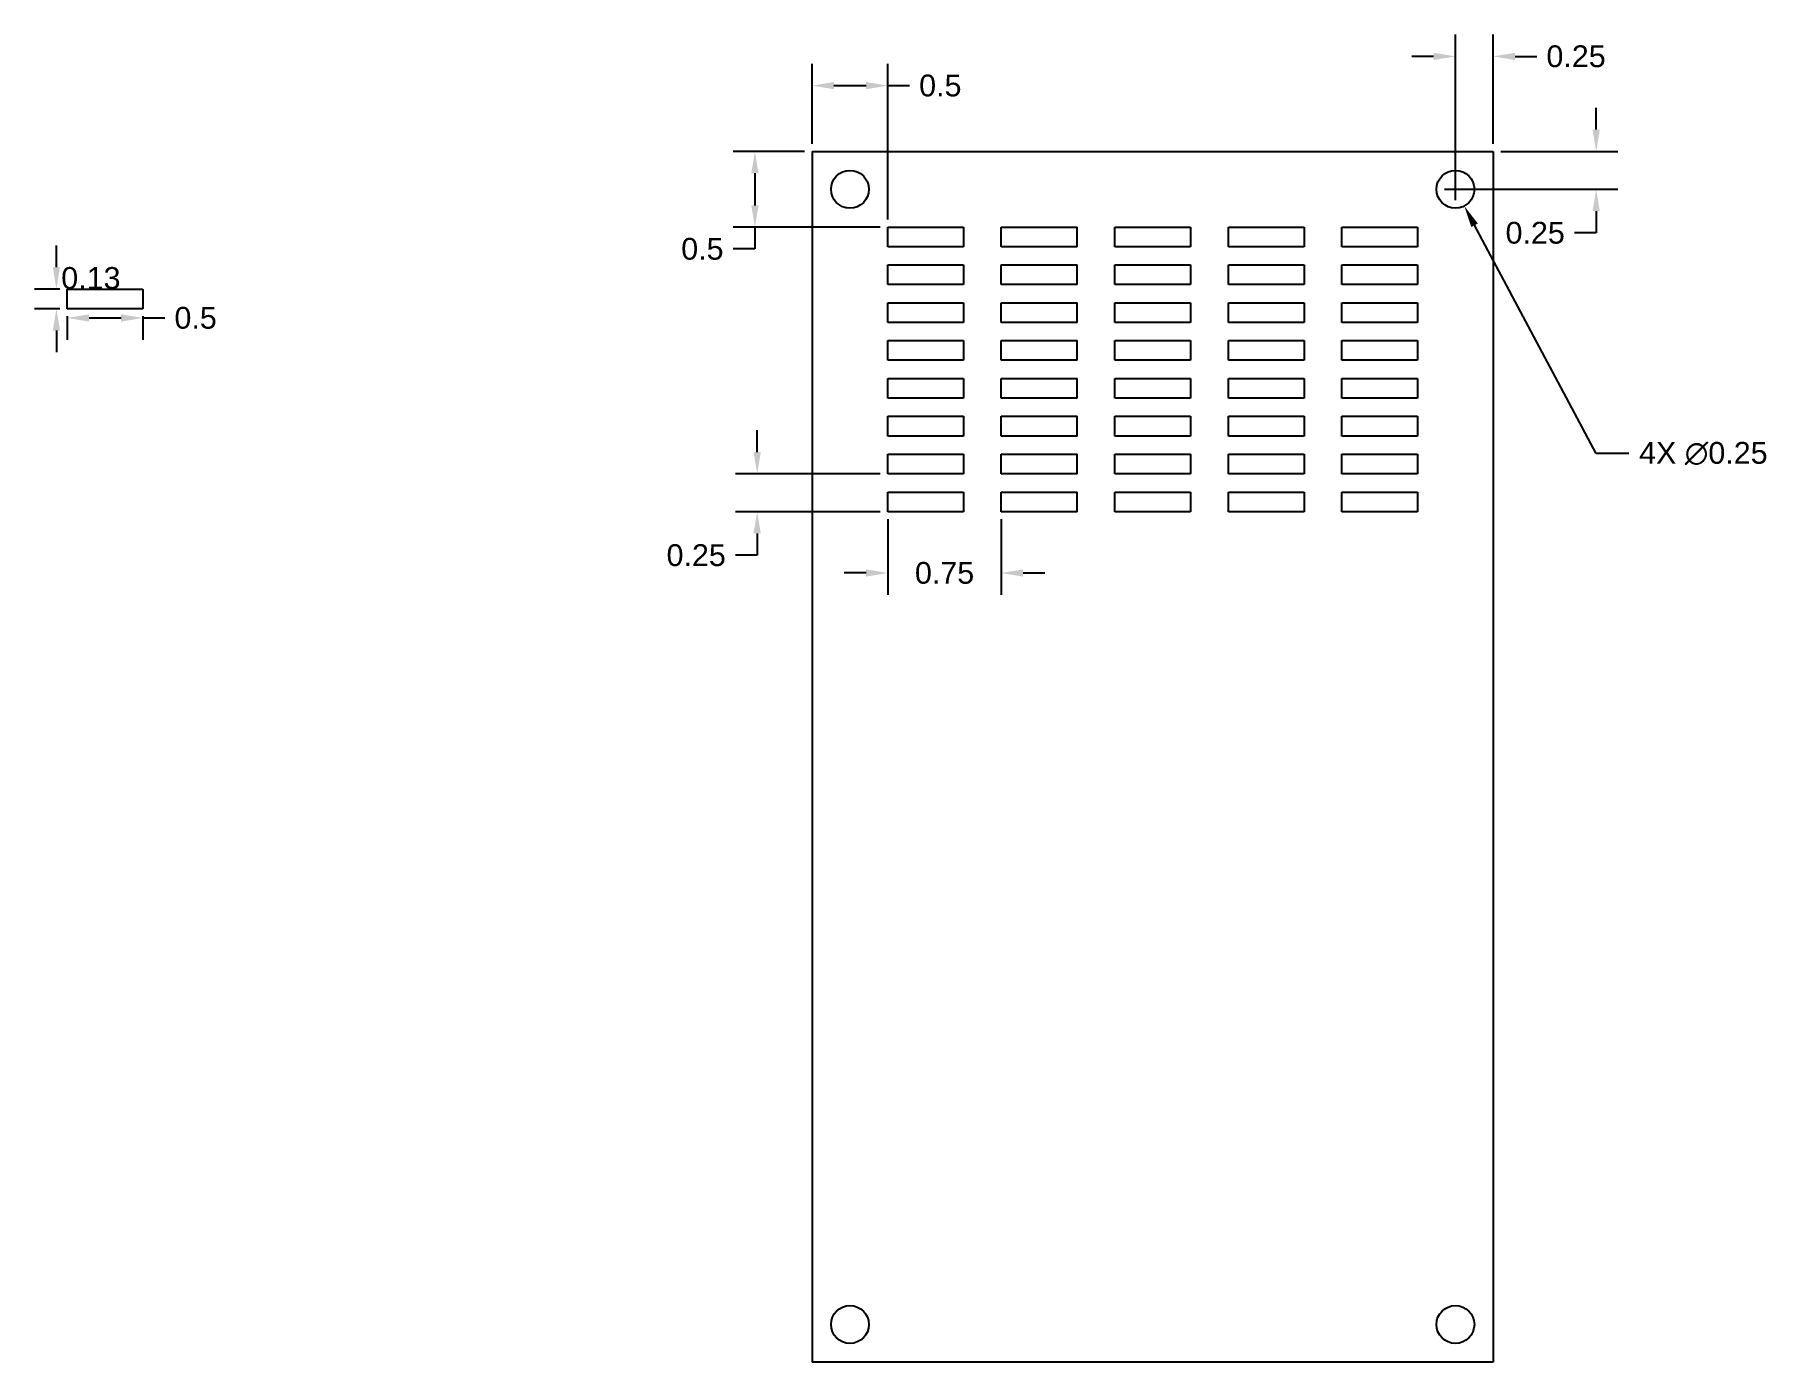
# Model space of a CAD drawing. Header units: inches. Extents: x 0 to 132, y -119 to 8.
# Drawn here: x -0.42 to 11.03, y -1.09 to 7.68 of the extents above; entities outside this region: 4.
import ezdxf

# ---------------------------------------------------------------- set-up
doc = ezdxf.new("R2010")
doc.units = ezdxf.units.IN
doc.header["$MEASUREMENT"] = 0
doc.styles.get("Standard").update_dxf_attribs({"font": 'ARIALUNI.ttf'})
doc.dimstyles.get("Standard").update_dxf_attribs({"dimscale": 0.8, "dimtxt": 0.18, "dimasz": 0.18, "dimexe": 0.18, "dimexo": 0.0625, "dimgap": 0.09, "dimtad": 0, "dimtih": 1, "dimtoh": 1, "dimdsep": 46, "dimtxsty": 'Standard', "dimcen": 0.09, "dimadec": 0, "dimazin": 2, "dimtfac": 1, "dimtofl": 0, "dimtmove": 0, "dimatfit": 3, "dimfxl": 1, "dimtolj": 1, "dimtzin": 0, "dimarcsym": 0})

# ---------------------------------------------------------------- blocks, each defined once
blk = doc.blocks.new('*D5')
at = {"color": 0, "lineweight": -2, "transparency": 16777216}
for p, q in [((-0.272, 6.147), (-0.272, 6.291)), ((-0.25, 6.003), (-0.416, 6.003)), ((-0.25, 5.873), (-0.416, 5.873)), ((-0.272, 5.729), (-0.272, 5.585))]:
    blk.add_line(p, q, dxfattribs=at)
at = {"color": 0, "transparency": 16777216}
for points in [[(-0.296, 6.147), (-0.248, 6.147), (-0.272, 6.003)], [(-0.296, 5.729), (-0.248, 5.729), (-0.272, 5.873)]]:
    blk.add_solid(points, dxfattribs=at)
at = {"layer": 'Defpoints', "color": 0, "transparency": 16777216}
for p in [(-0.2, 6.003), (-0.272, 5.873), (-0.2, 5.873)]:
    blk.add_point(p, dxfattribs=at)
at = {"color": 0, "transparency": 16777216, "insert": (-0.044, 6.075), "char_height": 0.144, "attachment_point": 5}
blk.add_mtext('\\A1;0.13', dxfattribs=at)
blk = doc.blocks.new('*D6')
at = {"color": 0, "lineweight": -2, "transparency": 16777216}
for p, q in [((-0.2, 5.823), (-0.2, 5.668)), ((-0.056, 5.812), (0.156, 5.812)), ((0.3, 5.823), (0.3, 5.668)), ((0.3, 5.812), (0.444, 5.812))]:
    blk.add_line(p, q, dxfattribs=at)
at = {"color": 0, "transparency": 16777216}
for points in [[(-0.056, 5.836), (-0.056, 5.788), (-0.2, 5.812)], [(0.156, 5.836), (0.156, 5.788), (0.3, 5.812)]]:
    blk.add_solid(points, dxfattribs=at)
at = {"layer": 'Defpoints', "color": 0, "transparency": 16777216}
for p in [(-0.2, 5.873), (0.3, 5.873), (0.3, 5.812)]:
    blk.add_point(p, dxfattribs=at)
at = {"color": 0, "transparency": 16777216, "insert": (0.648, 5.812), "char_height": 0.144, "attachment_point": 5}
blk.add_mtext('\\A1;0.5', dxfattribs=at)
blk = doc.blocks.new('*D7')
at = {"color": 0, "lineweight": -2, "transparency": 16777216}
for p, q in [((4.721, 6.962), (4.721, 7.491)), ((5.221, 6.462), (5.221, 7.491)), ((4.865, 7.347), (5.077, 7.347)), ((5.221, 7.347), (5.365, 7.347))]:
    blk.add_line(p, q, dxfattribs=at)
at = {"color": 0, "transparency": 16777216}
for points in [[(4.865, 7.371), (4.865, 7.323), (4.721, 7.347)], [(5.077, 7.371), (5.077, 7.323), (5.221, 7.347)]]:
    blk.add_solid(points, dxfattribs=at)
at = {"layer": 'Defpoints', "color": 0, "transparency": 16777216}
for p in [(5.221, 7.347), (4.721, 6.912), (5.221, 6.412)]:
    blk.add_point(p, dxfattribs=at)
at = {"color": 0, "transparency": 16777216, "insert": (5.568, 7.347), "char_height": 0.144, "attachment_point": 5}
blk.add_mtext('\\A1;0.5', dxfattribs=at)
blk = doc.blocks.new('*D8')
at = {"color": 0, "lineweight": -2, "transparency": 16777216}
for p, q in [((4.671, 6.912), (4.199, 6.912)), ((4.343, 6.768), (4.343, 6.556)), ((5.171, 6.412), (4.199, 6.412)), ((4.343, 6.412), (4.343, 6.268)), ((4.343, 6.268), (4.199, 6.268))]:
    blk.add_line(p, q, dxfattribs=at)
at = {"color": 0, "transparency": 16777216}
for points in [[(4.319, 6.768), (4.367, 6.768), (4.343, 6.912)], [(4.319, 6.556), (4.367, 6.556), (4.343, 6.412)]]:
    blk.add_solid(points, dxfattribs=at)
at = {"layer": 'Defpoints', "color": 0, "transparency": 16777216}
for p in [(4.721, 6.912), (4.343, 6.412), (5.221, 6.412)]:
    blk.add_point(p, dxfattribs=at)
at = {"color": 0, "transparency": 16777216, "insert": (3.996, 6.268), "char_height": 0.144, "attachment_point": 5}
blk.add_mtext('\\A1;0.5', dxfattribs=at)
blk = doc.blocks.new('*D9')
at = {"color": 0, "lineweight": -2, "transparency": 16777216}
for p, q in [((4.358, 4.926), (4.358, 5.07)), ((5.171, 4.782), (4.214, 4.782)), ((5.171, 4.532), (4.214, 4.532)), ((4.358, 4.388), (4.358, 4.244)), ((4.358, 4.244), (4.214, 4.244))]:
    blk.add_line(p, q, dxfattribs=at)
at = {"color": 0, "transparency": 16777216}
for points in [[(4.334, 4.926), (4.382, 4.926), (4.358, 4.782)], [(4.334, 4.388), (4.382, 4.388), (4.358, 4.532)]]:
    blk.add_solid(points, dxfattribs=at)
at = {"layer": 'Defpoints', "color": 0, "transparency": 16777216}
for p in [(5.221, 4.782), (4.358, 4.532), (5.221, 4.532)]:
    blk.add_point(p, dxfattribs=at)
at = {"color": 0, "transparency": 16777216, "insert": (3.955, 4.244), "char_height": 0.144, "attachment_point": 5}
blk.add_mtext('\\A1;0.25', dxfattribs=at)
blk = doc.blocks.new('*D10')
at = {"color": 0, "lineweight": -2, "transparency": 16777216}
for p, q in [((5.221, 4.482), (5.221, 3.983)), ((5.971, 4.482), (5.971, 3.983)), ((5.077, 4.127), (4.933, 4.127)), ((6.115, 4.127), (6.259, 4.127))]:
    blk.add_line(p, q, dxfattribs=at)
at = {"color": 0, "transparency": 16777216}
for points in [[(5.077, 4.151), (5.077, 4.103), (5.221, 4.127)], [(6.115, 4.151), (6.115, 4.103), (5.971, 4.127)]]:
    blk.add_solid(points, dxfattribs=at)
at = {"layer": 'Defpoints', "color": 0, "transparency": 16777216}
for p in [(5.221, 4.532), (5.971, 4.532), (5.971, 4.127)]:
    blk.add_point(p, dxfattribs=at)
at = {"color": 0, "transparency": 16777216, "insert": (5.596, 4.127), "char_height": 0.144, "attachment_point": 5}
blk.add_mtext('\\A1;0.75', dxfattribs=at)
blk = doc.blocks.new('*D11')
at = {"color": 0, "lineweight": -2, "transparency": 16777216}
for p, q in [((8.971, 6.712), (8.971, 7.684)), ((9.221, 6.962), (9.221, 7.684)), ((8.827, 7.54), (8.683, 7.54)), ((9.365, 7.54), (9.509, 7.54))]:
    blk.add_line(p, q, dxfattribs=at)
at = {"color": 0, "transparency": 16777216}
for points in [[(8.827, 7.564), (8.827, 7.516), (8.971, 7.54)], [(9.365, 7.564), (9.365, 7.516), (9.221, 7.54)]]:
    blk.add_solid(points, dxfattribs=at)
at = {"layer": 'Defpoints', "color": 0, "transparency": 16777216}
for p in [(9.221, 7.54), (9.221, 6.912), (8.971, 6.662)]:
    blk.add_point(p, dxfattribs=at)
at = {"color": 0, "transparency": 16777216, "insert": (9.768, 7.54), "char_height": 0.144, "attachment_point": 5}
blk.add_mtext('\\A1;0.25', dxfattribs=at)
blk = doc.blocks.new('*D12')
at = {"color": 0, "lineweight": -2, "transparency": 16777216}
for p, q in [((9.901, 7.056), (9.901, 7.2)), ((9.271, 6.912), (10.045, 6.912)), ((9.021, 6.662), (10.045, 6.662)), ((9.901, 6.518), (9.901, 6.374)), ((9.901, 6.374), (9.757, 6.374))]:
    blk.add_line(p, q, dxfattribs=at)
at = {"color": 0, "transparency": 16777216}
for points in [[(9.877, 7.056), (9.925, 7.056), (9.901, 6.912)], [(9.877, 6.518), (9.925, 6.518), (9.901, 6.662)]]:
    blk.add_solid(points, dxfattribs=at)
at = {"layer": 'Defpoints', "color": 0, "transparency": 16777216}
for p in [(9.221, 6.912), (8.971, 6.662), (9.901, 6.662)]:
    blk.add_point(p, dxfattribs=at)
at = {"color": 0, "transparency": 16777216, "insert": (9.498, 6.374), "char_height": 0.144, "attachment_point": 5}
blk.add_mtext('\\A1;0.25', dxfattribs=at)
blk = doc.blocks.new('*D14')
at = {"color": 0, "lineweight": -2, "transparency": 16777216}
for p, q in [((8.899, 6.662), (9.043, 6.662)), ((8.971, 6.59), (8.971, 6.734)), ((9.901, 4.916), (9.097, 6.424)), ((10.116, 4.916), (9.901, 4.916))]:
    blk.add_line(p, q, dxfattribs=at)
at = {"color": 0, "transparency": 16777216}
blk.add_solid([(9.119, 6.436), (9.076, 6.413), (9.03, 6.551)], dxfattribs=at)
at = {"layer": 'Defpoints', "color": 0, "transparency": 16777216}
for p in [(8.912, 6.772), (9.03, 6.551)]:
    blk.add_point(p, dxfattribs=at)
at = {"color": 0, "transparency": 16777216, "insert": (10.609, 4.916), "char_height": 0.144, "attachment_point": 5}
blk.add_mtext('\\A1;4X ∅0.25', dxfattribs=at)

msp = doc.modelspace()

# ---------------------------------------------------------------- linework, layer by layer
for p, q in [((4.721, 6.912), (4.721, -1.088)), ((4.721, 6.912), (9.221, 6.912)), ((9.221, 6.912), (9.221, -1.088)), ((5.221, 6.412), (5.721, 6.412)), ((5.221, 6.282), (5.221, 6.412)), ((5.721, 6.412), (5.721, 6.282)), ((5.971, 6.412), (6.471, 6.412)), ((5.971, 6.282), (5.971, 6.412)), ((6.471, 6.282), (6.471, 6.412)), ((6.721, 6.412), (7.221, 6.412)), ((6.721, 6.282), (6.721, 6.412)), ((7.221, 6.412), (7.221, 6.282)), ((7.471, 6.412), (7.971, 6.412)), ((7.471, 6.282), (7.471, 6.412)), ((7.971, 6.412), (7.971, 6.282)), ((8.221, 6.412), (8.721, 6.412)), ((8.221, 6.282), (8.221, 6.412)), ((8.721, 6.412), (8.721, 6.282)), ((131.721, 6.412), (132.221, 6.412)), ((131.721, 6.282), (131.721, 6.412)), ((132.221, 6.412), (132.221, 6.282)), ((5.721, 6.282), (5.221, 6.282)), ((6.471, 6.282), (5.971, 6.282)), ((7.221, 6.282), (6.721, 6.282)), ((7.971, 6.282), (7.471, 6.282)), ((8.721, 6.282), (8.221, 6.282)), ((132.221, 6.282), (131.721, 6.282)), ((5.221, 6.162), (5.721, 6.162)), ((5.221, 6.032), (5.221, 6.162)), ((5.721, 6.162), (5.721, 6.032)), ((5.971, 6.162), (6.471, 6.162)), ((5.971, 6.032), (5.971, 6.162)), ((6.471, 6.032), (6.471, 6.162)), ((6.721, 6.162), (7.221, 6.162)), ((6.721, 6.032), (6.721, 6.162)), ((7.221, 6.162), (7.221, 6.032)), ((7.471, 6.162), (7.971, 6.162)), ((7.471, 6.032), (7.471, 6.162)), ((7.971, 6.162), (7.971, 6.032)), ((8.221, 6.162), (8.721, 6.162)), ((8.221, 6.032), (8.221, 6.162)), ((8.721, 6.162), (8.721, 6.032)), ((-0.2, 6.003), (0.3, 6.003)), ((-0.2, 5.873), (-0.2, 6.003)), ((0.3, 6.003), (0.3, 5.873)), ((5.721, 6.032), (5.221, 6.032)), ((6.471, 6.032), (5.971, 6.032)), ((7.221, 6.032), (6.721, 6.032)), ((7.971, 6.032), (7.471, 6.032)), ((8.721, 6.032), (8.221, 6.032)), ((0.3, 5.873), (-0.2, 5.873)), ((5.221, 5.912), (5.721, 5.912)), ((5.221, 5.782), (5.221, 5.912)), ((5.721, 5.912), (5.721, 5.782)), ((5.971, 5.912), (6.471, 5.912)), ((5.971, 5.782), (5.971, 5.912)), ((6.471, 5.782), (6.471, 5.912)), ((6.721, 5.912), (7.221, 5.912)), ((6.721, 5.782), (6.721, 5.912)), ((7.221, 5.912), (7.221, 5.782)), ((7.471, 5.912), (7.971, 5.912)), ((7.471, 5.782), (7.471, 5.912)), ((7.971, 5.912), (7.971, 5.782)), ((8.221, 5.912), (8.721, 5.912)), ((8.221, 5.782), (8.221, 5.912)), ((8.721, 5.912), (8.721, 5.782)), ((5.721, 5.782), (5.221, 5.782)), ((6.471, 5.782), (5.971, 5.782)), ((7.221, 5.782), (6.721, 5.782)), ((7.971, 5.782), (7.471, 5.782)), ((8.721, 5.782), (8.221, 5.782)), ((5.221, 5.662), (5.721, 5.662)), ((5.221, 5.532), (5.221, 5.662)), ((5.721, 5.662), (5.721, 5.532)), ((5.971, 5.662), (6.471, 5.662)), ((5.971, 5.532), (5.971, 5.662)), ((6.471, 5.532), (6.471, 5.662)), ((6.721, 5.662), (7.221, 5.662)), ((6.721, 5.532), (6.721, 5.662)), ((7.221, 5.662), (7.221, 5.532)), ((7.471, 5.662), (7.971, 5.662)), ((7.471, 5.532), (7.471, 5.662)), ((7.971, 5.662), (7.971, 5.532)), ((8.221, 5.662), (8.721, 5.662)), ((8.221, 5.532), (8.221, 5.662)), ((8.721, 5.662), (8.721, 5.532)), ((5.721, 5.532), (5.221, 5.532)), ((6.471, 5.532), (5.971, 5.532)), ((7.221, 5.532), (6.721, 5.532)), ((7.971, 5.532), (7.471, 5.532)), ((8.721, 5.532), (8.221, 5.532)), ((5.221, 5.412), (5.721, 5.412)), ((5.221, 5.282), (5.221, 5.412)), ((5.721, 5.412), (5.721, 5.282)), ((5.971, 5.412), (6.471, 5.412)), ((5.971, 5.282), (5.971, 5.412)), ((6.471, 5.282), (6.471, 5.412)), ((6.721, 5.412), (7.221, 5.412)), ((6.721, 5.282), (6.721, 5.412)), ((7.221, 5.412), (7.221, 5.282)), ((7.471, 5.412), (7.971, 5.412)), ((7.471, 5.282), (7.471, 5.412)), ((7.971, 5.412), (7.971, 5.282)), ((8.221, 5.412), (8.721, 5.412)), ((8.221, 5.282), (8.221, 5.412)), ((8.721, 5.412), (8.721, 5.282)), ((5.721, 5.282), (5.221, 5.282)), ((6.471, 5.282), (5.971, 5.282)), ((7.221, 5.282), (6.721, 5.282)), ((7.971, 5.282), (7.471, 5.282)), ((8.721, 5.282), (8.221, 5.282)), ((5.221, 5.162), (5.721, 5.162)), ((5.221, 5.032), (5.221, 5.162)), ((5.721, 5.162), (5.721, 5.032)), ((5.971, 5.162), (6.471, 5.162)), ((5.971, 5.032), (5.971, 5.162)), ((6.471, 5.032), (6.471, 5.162)), ((6.721, 5.162), (7.221, 5.162)), ((6.721, 5.032), (6.721, 5.162)), ((7.221, 5.162), (7.221, 5.032)), ((7.471, 5.162), (7.971, 5.162)), ((7.471, 5.032), (7.471, 5.162)), ((7.971, 5.162), (7.971, 5.032)), ((8.221, 5.162), (8.721, 5.162)), ((8.221, 5.032), (8.221, 5.162)), ((8.721, 5.162), (8.721, 5.032)), ((5.721, 5.032), (5.221, 5.032)), ((6.471, 5.032), (5.971, 5.032)), ((7.221, 5.032), (6.721, 5.032)), ((7.971, 5.032), (7.471, 5.032)), ((8.721, 5.032), (8.221, 5.032)), ((5.221, 4.912), (5.721, 4.912)), ((5.221, 4.782), (5.221, 4.912)), ((5.721, 4.912), (5.721, 4.782)), ((5.971, 4.912), (6.471, 4.912)), ((5.971, 4.782), (5.971, 4.912)), ((6.471, 4.782), (6.471, 4.912)), ((6.721, 4.912), (7.221, 4.912)), ((6.721, 4.782), (6.721, 4.912)), ((7.221, 4.912), (7.221, 4.782)), ((7.471, 4.912), (7.971, 4.912)), ((7.471, 4.782), (7.471, 4.912)), ((7.971, 4.912), (7.971, 4.782)), ((8.221, 4.912), (8.721, 4.912)), ((8.221, 4.782), (8.221, 4.912)), ((8.721, 4.912), (8.721, 4.782)), ((5.721, 4.782), (5.221, 4.782)), ((6.471, 4.782), (5.971, 4.782)), ((7.221, 4.782), (6.721, 4.782)), ((7.971, 4.782), (7.471, 4.782)), ((8.721, 4.782), (8.221, 4.782)), ((5.221, 4.662), (5.721, 4.662)), ((5.221, 4.532), (5.221, 4.662)), ((5.721, 4.662), (5.721, 4.532)), ((5.971, 4.662), (6.471, 4.662)), ((5.971, 4.532), (5.971, 4.662)), ((6.471, 4.532), (6.471, 4.662)), ((6.721, 4.662), (7.221, 4.662)), ((6.721, 4.532), (6.721, 4.662)), ((7.221, 4.662), (7.221, 4.532)), ((7.471, 4.662), (7.971, 4.662)), ((7.471, 4.532), (7.471, 4.662)), ((7.971, 4.662), (7.971, 4.532)), ((8.221, 4.662), (8.721, 4.662)), ((8.221, 4.532), (8.221, 4.662)), ((8.721, 4.662), (8.721, 4.532)), ((5.721, 4.532), (5.221, 4.532)), ((6.471, 4.532), (5.971, 4.532)), ((7.221, 4.532), (6.721, 4.532)), ((7.971, 4.532), (7.471, 4.532)), ((8.721, 4.532), (8.221, 4.532)), ((9.221, -1.088), (4.721, -1.088))]:
    msp.add_line(p, q)
for centre in [(4.971, 6.662), (8.971, 6.662), (4.971, -0.838), (8.971, -0.838)]:
    msp.add_circle(centre, 0.125)

# ---------------------------------------------------------------- dimensions: what is measured, and where the dimension line sits
for base, p1, p2, picture, middle in [((9.221, 7.54), (8.971, 6.662), (9.221, 6.912), '*D11', (9.768, 7.54)), ((5.221, 7.347), (4.721, 6.912), (5.221, 6.412), '*D7', (5.568, 7.347)), ((0.3, 5.812), (-0.2, 5.873), (0.3, 5.873), '*D6', (0.648, 5.812)), ((5.971, 4.127), (5.221, 4.532), (5.971, 4.532), '*D10', (5.596, 4.127))]:
    dim = msp.add_linear_dim(base=base, p1=p1, p2=p2, dimstyle='Standard')
    dim.commit()
    dim.dimension.update_dxf_attribs({"geometry": picture, "text_midpoint": middle})
for base, p1, p2, picture, middle in [((9.901, 6.662), (9.221, 6.912), (8.971, 6.662), '*D12', (9.498, 6.374)), ((4.343, 6.412), (4.721, 6.912), (5.221, 6.412), '*D8', (3.996, 6.268)), ((4.358, 4.532), (5.221, 4.782), (5.221, 4.532), '*D9', (3.955, 4.244))]:
    dim = msp.add_linear_dim(base=base, p1=p1, p2=p2, angle=90, dimstyle='Standard')
    dim.commit()
    dim.dimension.update_dxf_attribs({"geometry": picture, "text_midpoint": middle})
dim = msp.add_diameter_dim_2p(p1=(8.912, 6.772), p2=(9.03, 6.551), text='4X <>', dimstyle='Standard')
dim.commit()
dim.dimension.update_dxf_attribs({"geometry": '*D14', "text_midpoint": (10.609, 4.916), "dimtype": 163})
dim = msp.add_linear_dim(base=(-0.272, 5.873), p1=(-0.2, 6.003), p2=(-0.2, 5.873), angle=90, dimstyle='Standard', override={"dimtmove": 2})
dim.commit()
dim.dimension.update_dxf_attribs({"geometry": '*D5', "text_midpoint": (-0.044, 6.075), "dimtype": 160})

doc.saveas('drawing.dxf')
